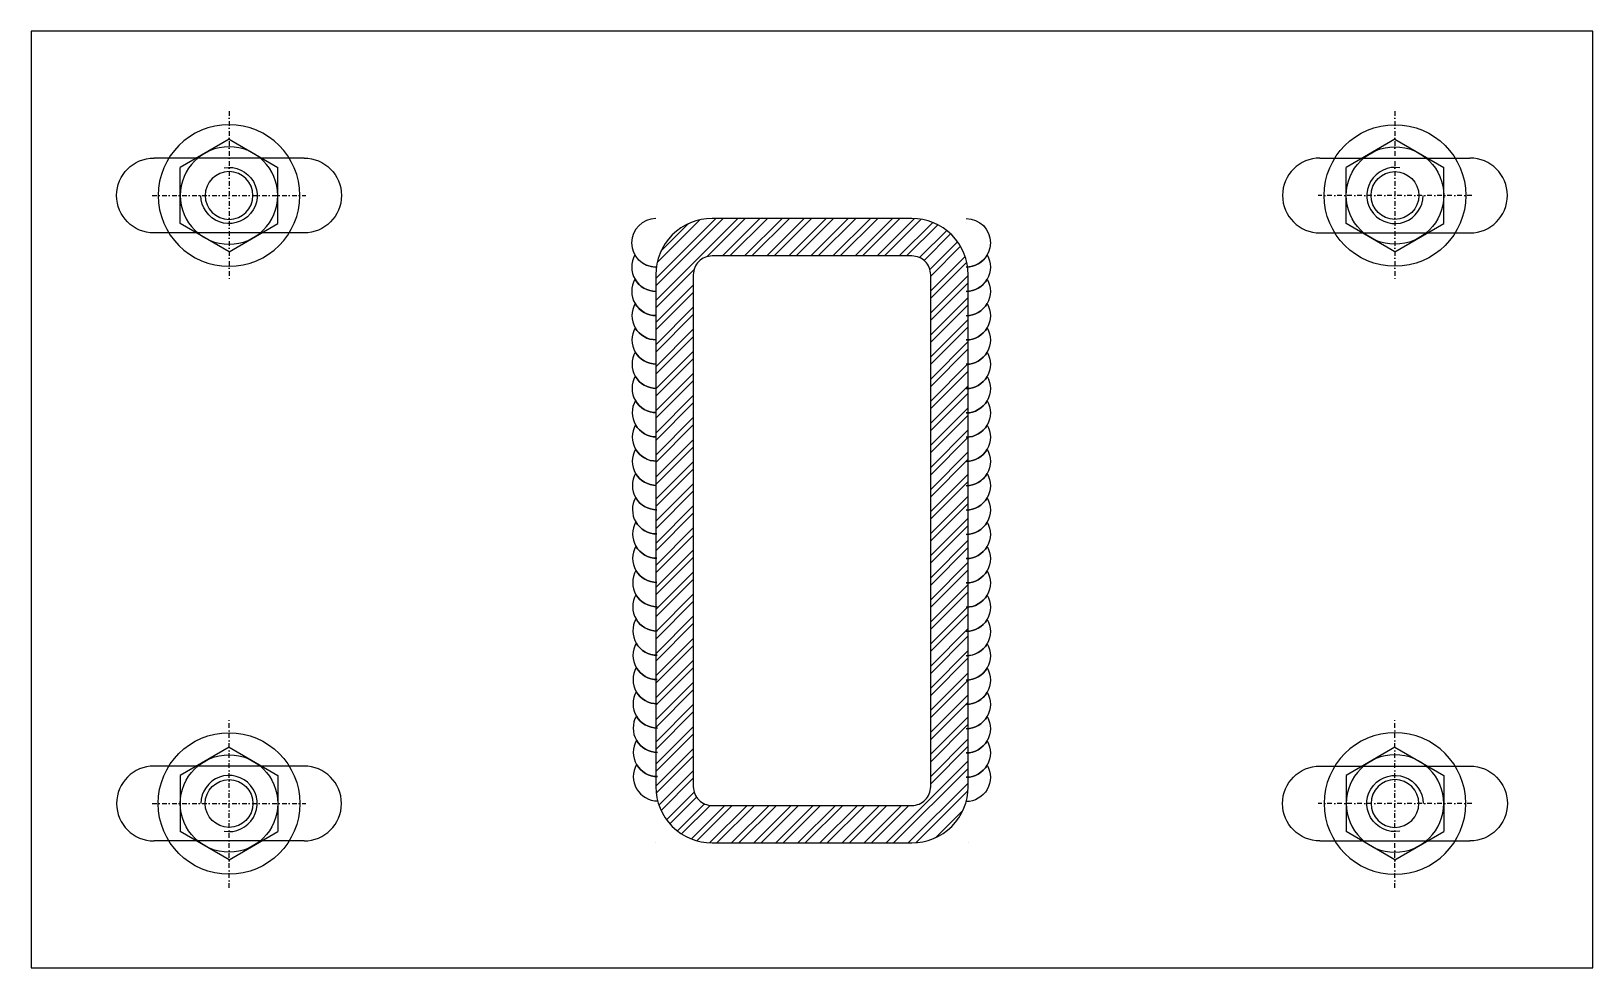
# Model space of a CAD drawing. Header units: millimetres. Extents: x -125 to 125, y -75 to 75.
import ezdxf

# ---------------------------------------------------------------- set-up
doc = ezdxf.new("R2010")
doc.units = ezdxf.units.MM
doc.linetypes.add('DASHDOT', pattern=[1, 0.5, -0.25, 0, -0.25])
for name, color, linetype in [('HF', 6, 'Continuous'), ('MT', 4, 'Continuous'), ('STEEL', 4, 'Continuous')]:
    doc.layers.add(name, color=color, linetype=linetype)

# ---------------------------------------------------------------- blocks, each defined once
blk = doc.blocks.new('YQ100111551832')
at = {"layer": 'STEEL'}
h = blk.add_hatch(dxfattribs=at)
h.set_pattern_fill('金属', color=8)
h.set_pattern_definition([(45, (-106702.842, 25278.9326), (-1.767766953, 1.767766953), []), (45, (-106701.6634, 25278.9326), (-1.767766953, 1.767766953), [])])
edge = h.paths.add_edge_path()
edge.add_line((-16, -50), (16, -50))
edge.add_arc((16, -41), 9, 270, 360)
edge.add_line((25, -41), (25, 41))
edge.add_arc((16, 41), 9, 0, 90)
edge.add_line((16, 50), (-16, 50))
edge.add_arc((-16, 41), 9, 90, 180)
edge.add_line((-25, 41), (-25, -41))
edge.add_arc((-16, -41), 9, 180, 270)
edge = h.paths.add_edge_path(flags=16)
edge.add_line((-16, -44), (16, -44))
edge.add_arc((16, -41), 3, 270, 360)
edge.add_line((19, -41), (19, 41))
edge.add_arc((16, 41), 3, 0, 90)
edge.add_line((16, 44), (-16, 44))
edge.add_arc((-16, 41), 3, 90, 180)
edge.add_line((-19, 41), (-19, -41))
edge.add_arc((-16, -41), 3, 180, 270)
for p, q in [((-25, 50), (-25, 50)), ((25, 50), (25, 50)), ((-25, -50), (-25, -50)), ((25, -50), (25, -50))]:
    blk.add_line(p, q, dxfattribs=at)
for points in [[(-16, -50), (16, -50, 0.414214), (25, -41), (25, 41, 0.414214), (16, 50), (-16, 50, 0.414214), (-25, 41), (-25, -41, 0.414214)], [(-16, -44), (16, -44, 0.414214), (19, -41), (19, 41, 0.414214), (16, 44), (-16, 44, 0.414214), (-19, 41), (-19, -41, 0.414214)]]:
    blk.add_lwpolyline(points, format="xyb", close=True, dxfattribs=at)
blk = doc.blocks.new('WO2BEQRL')
at = {"linetype": 'DASHDOT'}
for p, q in [((0, -9), (0, 9)), ((-8.2, 0), (8.2, 0))]:
    blk.add_line(p, q, dxfattribs=at)
for p, q in [((0, 6), (-5.2, 3)), ((0, 6), (5.2, 3)), ((-5.2, 3), (-5.2, -3)), ((5.2, 3), (5.2, -3)), ((0, -6), (-5.2, -3)), ((0, -6), (5.2, -3))]:
    blk.add_line(p, q)
for radius in [5.2, 2.55]:
    blk.add_circle((0, 0), radius)
blk.add_arc((0, 0), 3, 260, 180)
blk = doc.blocks.new('YQ101310598433')
for p, q in [((-8, 4), (8, 4)), ((-8, -4), (8, -4))]:
    blk.add_line(p, q)
blk.add_circle((0, 0), 7.56)
for centre, start, end in [((-8, 0), 90, 270), ((8, 0), 270, 90)]:
    blk.add_arc(centre, 4, start, end)
at = {"extrusion": (0, 0, -1), "xscale": -1, "zscale": -1, "rotation": 180}
blk.add_blockref('WO2BEQRL', (0, 0), dxfattribs=at)
blk = doc.blocks.new('250x150钢板')
blk.add_lwpolyline([(-125, -75), (125, -75), (125, 75), (-125, 75)], close=True)
at = {"yscale": 1.5, "zscale": 1.5}
for p, xscale in [((-93.33, 48.69), -1.5), ((93.33, 48.69), 1.5)]:
    blk.add_blockref('YQ101310598433', p, dxfattribs=dict(at, xscale=xscale))
at = {"yscale": 1.5, "zscale": 1.5, "rotation": 180}
for p, xscale in [((-93.33, -48.69), 1.5), ((93.33, -48.69), -1.5)]:
    blk.add_blockref('YQ101310598433', p, dxfattribs=dict(at, xscale=xscale))

msp = doc.modelspace()

# ---------------------------------------------------------------- linework, layer by layer
at = {"layer": 'HF'}
for points in [[(-25, 45, 1), (-24.98, 37.23, -0.267949), (-28.35, 39.16, 0.57735), (-24.96, 33.34, -0.267949), (-28.34, 35.27, 0.57735), (-24.95, 29.45, -0.267949), (-28.32, 31.39, 0.57735), (-24.94, 25.57, -0.267949), (-28.31, 27.5, 0.57735), (-24.93, 21.68, -0.267949), (-28.3, 23.61, 0.57735), (-24.92, 17.8, -0.267949), (-28.29, 19.73, 0.57735), (-24.9, 13.91, -0.267949), (-28.27, 15.84, 0.57735), (-24.89, 10.02, -0.267949), (-28.26, 11.96, 0.57735), (-24.88, 6.14, -0.267949), (-28.25, 8.07, 0.57735), (-24.87, 2.25, -0.267949), (-28.24, 4.18, 0.57735), (-24.85, -1.64, -0.267949), (-28.23, 0.3, 0.57735), (-24.84, -5.52, -0.267949), (-28.21, -3.59, 0.57735), (-24.83, -9.41, -0.267949), (-28.2, -7.48, 0.57735), (-24.82, -13.29, -0.267949), (-28.19, -11.36, 0.57735), (-24.81, -17.18, -0.267949), (-28.18, -15.25, 0.57735), (-24.79, -21.07, -0.267949), (-28.17, -19.13, 0.57735), (-24.78, -24.95, -0.267949), (-28.15, -23.02, 0.57735), (-24.77, -28.84, -0.267949), (-28.14, -26.91, 0.57735), (-24.76, -32.73, -0.267949), (-28.13, -30.79, 0.57735), (-24.75, -36.61, -0.267949), (-28.12, -34.68, 0.57735), (-24.73, -40.5, -0.267949), (-28.1, -38.57, 0.57735), (-24.72, -44.38, -0.267949), (-28.09, -42.45, 0.57735), (-24.71, -48.27)], [(24.68, 45, -1), (24.68, 37.22, 0.267949), (28.05, 39.16, -0.57735), (24.68, 33.33, 0.267949), (28.05, 35.27, -0.57735), (24.68, 29.44, 0.267949), (28.05, 31.38, -0.57735), (24.68, 25.55, 0.267949), (28.05, 27.49, -0.57735), (24.68, 21.65, 0.267949), (28.05, 23.6, -0.57735), (24.68, 17.76, 0.267949), (28.05, 19.71, -0.57735), (24.68, 13.87, 0.267949), (28.05, 15.82, -0.57735), (24.68, 9.98, 0.267949), (28.05, 11.93, -0.57735), (24.68, 6.09, 0.267949), (28.05, 8.04, -0.57735), (24.68, 2.2, 0.267949), (28.05, 4.15, -0.57735), (24.68, -1.69, 0.267949), (28.05, 0.26, -0.57735), (24.68, -5.58, 0.267949), (28.05, -3.64, -0.57735), (24.68, -9.47, 0.267949), (28.05, -7.53, -0.57735), (24.68, -13.36, 0.267949), (28.05, -11.42, -0.57735), (24.68, -17.25, 0.267949), (28.05, -15.31, -0.57735), (24.68, -21.14, 0.267949), (28.05, -19.2, -0.57735), (24.68, -25.04, 0.267949), (28.05, -23.09, -0.57735), (24.68, -28.93, 0.267949), (28.05, -26.98, -0.57735), (24.68, -32.82, 0.267949), (28.05, -30.87, -0.57735), (24.68, -36.71, 0.267949), (28.05, -34.76, -0.57735), (24.68, -40.6, 0.267949), (28.05, -38.65, -0.57735), (24.68, -44.49, 0.267949), (28.05, -42.54, -0.57735), (24.68, -48.38)]]:
    msp.add_lwpolyline(points, format="xyb", dxfattribs=at)

# ---------------------------------------------------------------- block references
at = {"layer": 'MT'}
for name, p in [('250x150钢板', (0, 0)), ('YQ100111551832', (0, -5))]:
    msp.add_blockref(name, p, dxfattribs=at)

doc.saveas('drawing.dxf')
